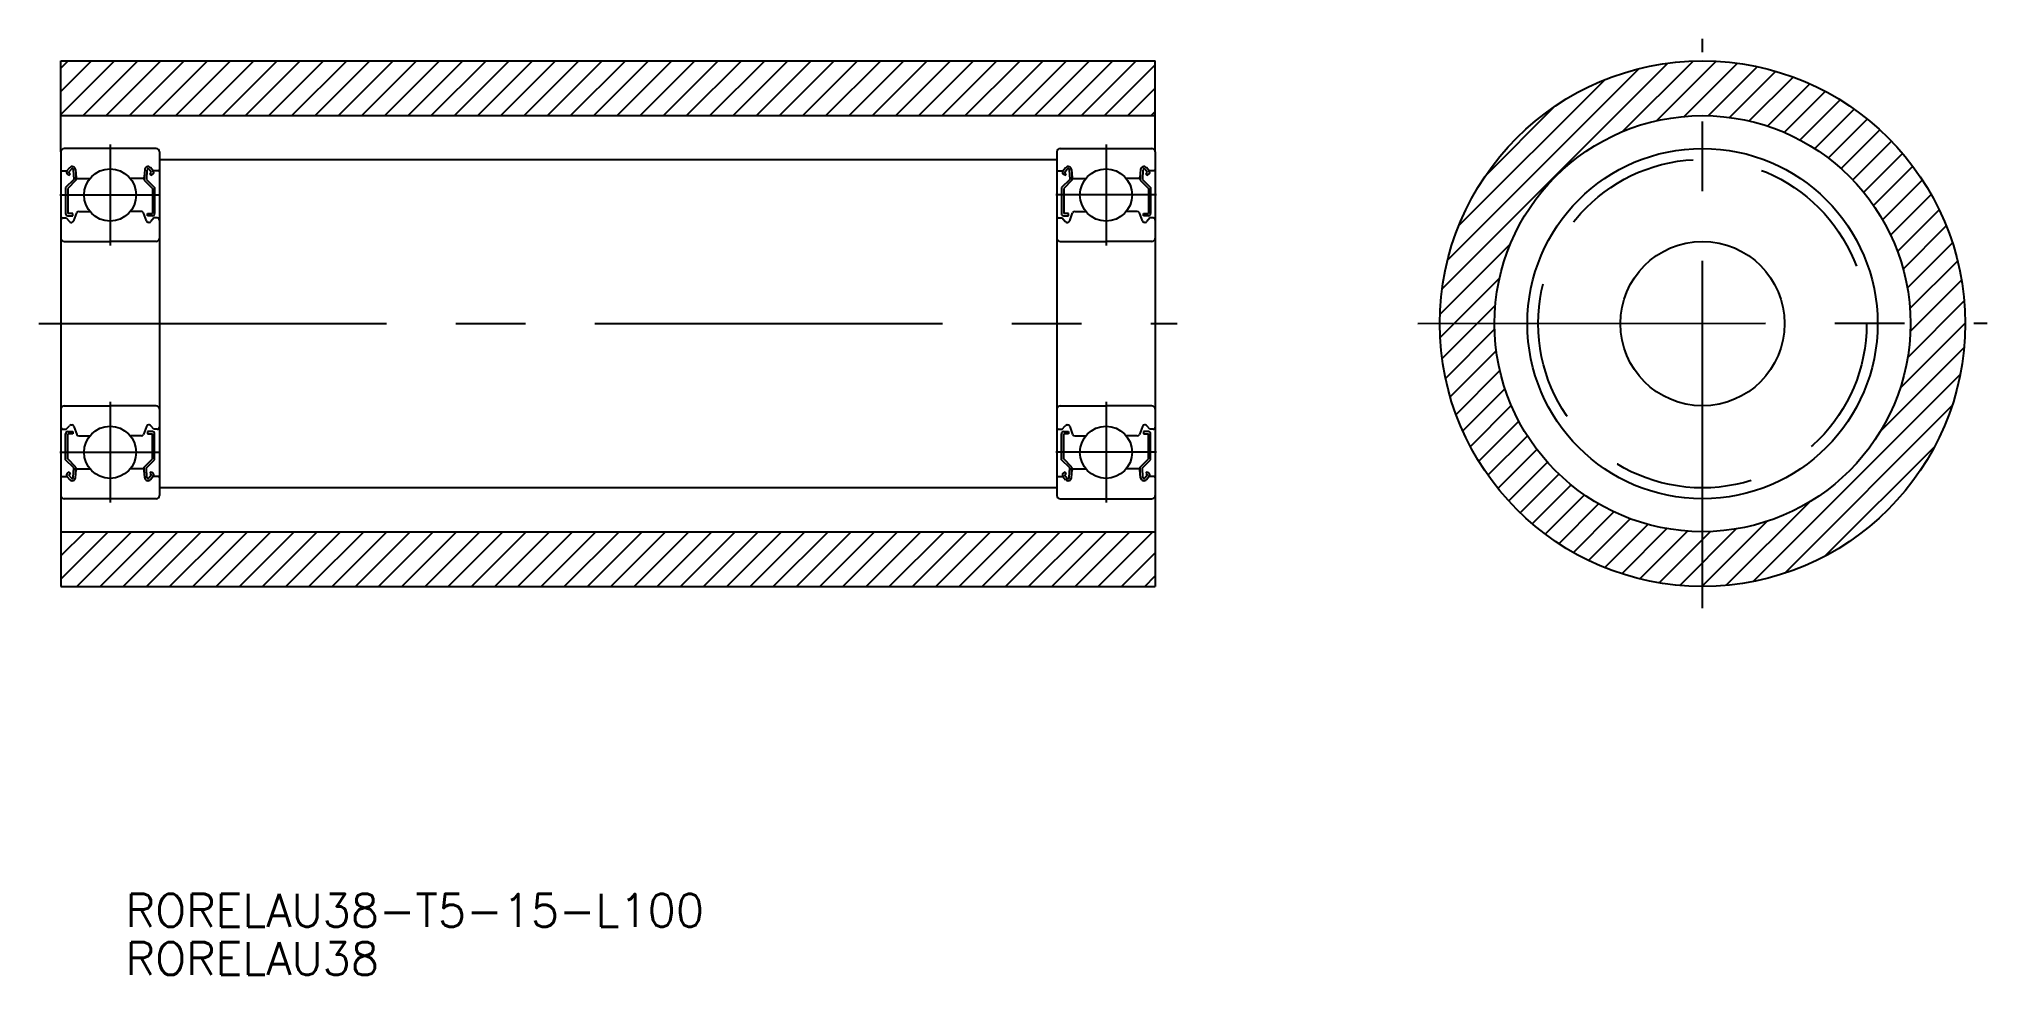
# Model space of a CAD drawing. Extents: x -2 to 176, y -59 to 26.
import ezdxf

# ---------------------------------------------------------------- set-up
doc = ezdxf.new("R2010")
doc.units = 0
doc.linetypes.add('CENTER', pattern=[50.8, 31.75, -6.35, 6.35, -6.35])
doc.linetypes.add('DASHED', pattern=[19.05, 12.7, -6.35])
doc.layers.get('0').update_dxf_attribs({"linetype": 'CONTINUOUS'})
doc.layers.add('CENTER', color=1, linetype='CENTER')
doc.styles.get("Standard").update_dxf_attribs({"font": 'txt.shx', "height": 3, "bigfont": 'bigfont.shx'})

# ---------------------------------------------------------------- blocks, each defined once
blk = doc.blocks.new('*U38')
at = {"color": 7, "linetype": 'CONTINUOUS'}
blk.add_text('RORELAU38-T5-15-L100', height=3, dxfattribs=at).set_placement((5.92, -55.09))
blk = doc.blocks.new('*U39')
at = {"color": 7, "linetype": 'CONTINUOUS'}
blk.add_text('RORELAU38', height=3, dxfattribs=at).set_placement((5.92, -59.49))

msp = doc.modelspace()

# ---------------------------------------------------------------- linework, layer by layer
at = {"color": 7, "linetype": 'CONTINUOUS'}
for p, q in [((0, 15.7), (0, 24)), ((0, 24), (100, 24)), ((100, 15.7), (100, 24)), ((0, 19), (100, 19)), ((0, 15.7), (0, -15.7)), ((4.5, 16), (0.3, 16)), ((0.56, 13.95), (0.81, 14.25)), ((8.7, 16), (4.5, 16)), ((8.44, 13.95), (8.19, 14.25)), ((9, 15.7), (9, -15.7)), ((9, 15), (91, 15)), ((91, 15.7), (91, -15.7)), ((91.3, 16), (95.5, 16)), ((91.56, 13.95), (91.81, 14.25)), ((95.5, 16), (99.7, 16)), ((99.44, 13.95), (99.19, 14.25)), ((100, 15.7), (100, -15.7)), ((0.1, 13.95), (0.56, 13.95)), ((1.18, 13.18), (0.43, 12.43)), ((0.74, 13.54), (0.58, 13.67)), ((1.38, 13.1), (0.63, 12.35)), ((0.71, 13.82), (0.96, 14.12)), ((0.87, 13.69), (0.71, 13.82)), ((0.74, 13.54), (0.87, 13.69)), ((1.14, 14.06), (1.18, 13.18)), ((1.34, 14.08), (1.4, 13.34)), ((1.38, 13.57), (1.38, 13.1)), ((1.5, 13.25), (2.65, 13.25)), ((7.5, 13.25), (6.35, 13.25)), ((7.66, 14.08), (7.6, 13.34)), ((7.62, 13.57), (7.62, 13.1)), ((7.62, 13.1), (8.37, 12.35)), ((7.86, 14.06), (7.82, 13.18)), ((7.82, 13.18), (8.57, 12.43)), ((8.29, 13.82), (8.04, 14.12)), ((8.13, 13.69), (8.29, 13.82)), ((8.26, 13.54), (8.13, 13.69)), ((8.26, 13.54), (8.42, 13.67)), ((8.9, 13.95), (8.44, 13.95)), ((91.1, 13.95), (91.56, 13.95)), ((92.18, 13.18), (91.43, 12.43)), ((91.74, 13.54), (91.58, 13.67)), ((92.38, 13.1), (91.63, 12.35)), ((91.71, 13.82), (91.96, 14.12)), ((91.87, 13.69), (91.71, 13.82)), ((91.74, 13.54), (91.87, 13.69)), ((92.14, 14.06), (92.18, 13.18)), ((92.34, 14.08), (92.4, 13.34)), ((92.38, 13.57), (92.38, 13.1)), ((92.5, 13.25), (93.65, 13.25)), ((98.5, 13.25), (97.35, 13.25)), ((98.66, 14.08), (98.6, 13.34)), ((98.62, 13.57), (98.62, 13.1)), ((98.62, 13.1), (99.37, 12.35)), ((98.86, 14.06), (98.82, 13.18)), ((98.82, 13.18), (99.57, 12.43)), ((99.29, 13.82), (99.04, 14.12)), ((99.13, 13.69), (99.29, 13.82)), ((99.26, 13.54), (99.13, 13.69)), ((99.26, 13.54), (99.42, 13.67)), ((99.9, 13.95), (99.44, 13.95)), ((0.43, 12.43), (0.43, 10.05)), ((0.63, 12.35), (0.63, 10.05)), ((8.37, 12.35), (8.37, 10.05)), ((8.57, 12.43), (8.57, 10.05)), ((91.43, 12.43), (91.43, 10.05)), ((91.63, 12.35), (91.63, 10.05)), ((99.37, 12.35), (99.37, 10.05)), ((99.57, 12.43), (99.57, 10.05)), ((0.2, 9.65), (0.5, 9.65)), ((0.5, 9.65), (0.78, 9.32)), ((1.08, 10.05), (0.63, 10.05)), ((0.63, 9.85), (1.08, 9.85)), ((0.93, 9.25), (0.99, 9.25)), ((1.08, 9.85), (1.08, 10.05)), ((1.18, 9.38), (1.45, 10.12)), ((1.64, 10.25), (2.65, 10.25)), ((7.36, 10.25), (6.35, 10.25)), ((7.82, 9.38), (7.55, 10.12)), ((7.92, 10.05), (8.37, 10.05)), ((7.92, 9.85), (7.92, 10.05)), ((8.37, 9.85), (7.92, 9.85)), ((8.07, 9.25), (8.01, 9.25)), ((8.5, 9.65), (8.22, 9.32)), ((8.8, 9.65), (8.5, 9.65)), ((91.2, 9.65), (91.5, 9.65)), ((91.5, 9.65), (91.78, 9.32)), ((92.08, 10.05), (91.63, 10.05)), ((91.63, 9.85), (92.08, 9.85)), ((91.93, 9.25), (91.99, 9.25)), ((92.08, 9.85), (92.08, 10.05)), ((92.18, 9.38), (92.45, 10.12)), ((92.64, 10.25), (93.65, 10.25)), ((98.36, 10.25), (97.35, 10.25)), ((98.82, 9.38), (98.55, 10.12)), ((98.92, 10.05), (99.37, 10.05)), ((98.92, 9.85), (98.92, 10.05)), ((99.37, 9.85), (98.92, 9.85)), ((99.07, 9.25), (99.01, 9.25)), ((99.5, 9.65), (99.22, 9.32)), ((99.8, 9.65), (99.5, 9.65)), ((0.3, 7.5), (4.5, 7.5)), ((8.7, 7.5), (4.5, 7.5)), ((91.3, 7.5), (95.5, 7.5)), ((99.7, 7.5), (95.5, 7.5)), ((0.3, -7.5), (4.5, -7.5)), ((1.57, -7.5), (1.57, -7.5)), ((2.55, -7.5), (2.55, -7.5)), ((8.7, -7.5), (4.5, -7.5)), ((91.3, -7.5), (95.5, -7.5)), ((99.7, -7.5), (95.5, -7.5)), ((97.45, -7.5), (97.45, -7.5)), ((98.43, -7.5), (98.43, -7.5)), ((0.2, -9.65), (0.5, -9.65)), ((0.43, -12.43), (0.43, -10.05)), ((0.5, -9.65), (0.78, -9.32)), ((0.63, -9.85), (1.08, -9.85)), ((0.63, -12.35), (0.63, -10.05)), ((1.08, -10.05), (0.63, -10.05)), ((0.93, -9.25), (0.99, -9.25)), ((1.08, -9.85), (1.08, -10.05)), ((1.18, -9.38), (1.45, -10.12)), ((1.64, -10.25), (2.65, -10.25)), ((7.36, -10.25), (6.35, -10.25)), ((7.82, -9.38), (7.55, -10.12)), ((7.92, -9.85), (7.92, -10.05)), ((8.37, -9.85), (7.92, -9.85)), ((7.92, -10.05), (8.37, -10.05)), ((8.07, -9.25), (8.01, -9.25)), ((8.5, -9.65), (8.22, -9.32)), ((8.37, -12.35), (8.37, -10.05)), ((8.8, -9.65), (8.5, -9.65)), ((8.57, -12.43), (8.57, -10.05)), ((91.2, -9.65), (91.5, -9.65)), ((91.43, -12.43), (91.43, -10.05)), ((91.5, -9.65), (91.78, -9.32)), ((91.63, -9.85), (92.08, -9.85)), ((91.63, -12.35), (91.63, -10.05)), ((92.08, -10.05), (91.63, -10.05)), ((91.93, -9.25), (91.99, -9.25)), ((92.08, -9.85), (92.08, -10.05)), ((92.18, -9.38), (92.45, -10.12)), ((92.64, -10.25), (93.65, -10.25)), ((98.36, -10.25), (97.35, -10.25)), ((98.82, -9.38), (98.55, -10.12)), ((99.37, -9.85), (98.92, -9.85)), ((98.92, -9.85), (98.92, -10.05)), ((98.92, -10.05), (99.37, -10.05)), ((99.07, -9.25), (99.01, -9.25)), ((99.5, -9.65), (99.22, -9.32)), ((99.37, -12.35), (99.37, -10.05)), ((99.8, -9.65), (99.5, -9.65)), ((99.57, -12.43), (99.57, -10.05)), ((1.18, -13.18), (0.43, -12.43)), ((1.38, -13.1), (0.63, -12.35)), ((7.62, -13.1), (8.37, -12.35)), ((7.82, -13.18), (8.57, -12.43)), ((92.18, -13.18), (91.43, -12.43)), ((92.38, -13.1), (91.63, -12.35)), ((98.62, -13.1), (99.37, -12.35)), ((98.82, -13.18), (99.57, -12.43)), ((0.1, -13.95), (0.56, -13.95)), ((0.56, -13.95), (0.81, -14.25)), ((0.74, -13.54), (0.58, -13.67)), ((0.87, -13.69), (0.71, -13.82)), ((0.71, -13.82), (0.96, -14.12)), ((0.74, -13.54), (0.87, -13.69)), ((1.14, -14.06), (1.18, -13.18)), ((1.34, -14.08), (1.4, -13.34)), ((1.38, -13.57), (1.38, -13.1)), ((1.5, -13.25), (2.65, -13.25)), ((7.5, -13.25), (6.35, -13.25)), ((7.66, -14.08), (7.6, -13.34)), ((7.62, -13.57), (7.62, -13.1)), ((7.86, -14.06), (7.82, -13.18)), ((8.29, -13.82), (8.04, -14.12)), ((8.26, -13.54), (8.13, -13.69)), ((8.13, -13.69), (8.29, -13.82)), ((8.44, -13.95), (8.19, -14.25)), ((8.26, -13.54), (8.42, -13.67)), ((8.9, -13.95), (8.44, -13.95)), ((91.1, -13.95), (91.56, -13.95)), ((91.56, -13.95), (91.81, -14.25)), ((91.74, -13.54), (91.58, -13.67)), ((91.87, -13.69), (91.71, -13.82)), ((91.71, -13.82), (91.96, -14.12)), ((91.74, -13.54), (91.87, -13.69)), ((92.14, -14.06), (92.18, -13.18)), ((92.34, -14.08), (92.4, -13.34)), ((92.38, -13.57), (92.38, -13.1)), ((92.5, -13.25), (93.65, -13.25)), ((98.5, -13.25), (97.35, -13.25)), ((98.66, -14.08), (98.6, -13.34)), ((98.62, -13.57), (98.62, -13.1)), ((98.86, -14.06), (98.82, -13.18)), ((99.29, -13.82), (99.04, -14.12)), ((99.26, -13.54), (99.13, -13.69)), ((99.13, -13.69), (99.29, -13.82)), ((99.44, -13.95), (99.19, -14.25)), ((99.26, -13.54), (99.42, -13.67)), ((99.9, -13.95), (99.44, -13.95)), ((0, -15.7), (0, -24)), ((8.7, -16), (0.3, -16)), ((8.7, -16), (4.5, -16)), ((91, -15), (9, -15)), ((91.3, -16), (95.5, -16)), ((91.3, -16), (99.7, -16)), ((100, -15.7), (100, -24)), ((0, -19), (100, -19)), ((0, -24), (100, -24))]:
    msp.add_line(p, q, dxfattribs=at)
at = {"color": 3, "linetype": 'CONTINUOUS'}
for p, q in [((0, 23.33), (0.67, 24)), ((0, 21.21), (2.79, 24)), ((0, 19.09), (4.91, 24)), ((2.03, 19), (7.03, 24)), ((4.15, 19), (9.15, 24)), ((6.27, 19), (11.27, 24)), ((8.39, 19), (13.39, 24)), ((10.51, 19), (15.51, 24)), ((12.64, 19), (17.64, 24)), ((14.76, 19), (19.76, 24)), ((16.88, 19), (21.88, 24)), ((19, 19), (24, 24)), ((21.12, 19), (26.12, 24)), ((23.24, 19), (28.24, 24)), ((25.36, 19), (30.36, 24)), ((27.49, 19), (32.49, 24)), ((29.61, 19), (34.61, 24)), ((31.73, 19), (36.73, 24)), ((33.85, 19), (38.85, 24)), ((35.97, 19), (40.97, 24)), ((38.09, 19), (43.09, 24)), ((40.21, 19), (45.21, 24)), ((42.33, 19), (47.33, 24)), ((44.46, 19), (49.46, 24)), ((46.58, 19), (51.58, 24)), ((48.7, 19), (53.7, 24)), ((50.82, 19), (55.82, 24)), ((52.94, 19), (57.94, 24)), ((55.06, 19), (60.06, 24)), ((57.18, 19), (62.18, 24)), ((59.31, 19), (64.31, 24)), ((61.43, 19), (66.43, 24)), ((63.55, 19), (68.55, 24)), ((65.67, 19), (70.67, 24)), ((67.79, 19), (72.79, 24)), ((69.91, 19), (74.91, 24)), ((72.03, 19), (77.03, 24)), ((74.15, 19), (79.15, 24)), ((76.28, 19), (81.28, 24)), ((78.4, 19), (83.4, 24)), ((80.52, 19), (85.52, 24)), ((82.64, 19), (87.64, 24)), ((84.76, 19), (89.76, 24)), ((86.88, 19), (91.88, 24)), ((89, 19), (94, 24)), ((91.12, 19), (96.12, 24)), ((93.25, 19), (98.25, 24)), ((95.37, 19), (100, 23.63)), ((126.21, 3.17), (146.83, 23.79)), ((126.71, 5.79), (144.21, 23.29)), ((142.7, 17.54), (149.14, 23.98)), ((145.81, 18.53), (151.25, 23.97)), ((148.33, 18.93), (153.19, 23.79)), ((150.51, 18.99), (155, 23.47)), ((97.49, 19), (100, 21.51)), ((127.72, 8.93), (141.07, 22.28)), ((152.48, 18.84), (156.69, 23.05)), ((154.28, 18.51), (158.29, 22.52)), ((155.94, 18.05), (159.8, 21.91)), ((130.12, 13.45), (136.55, 19.88)), ((157.47, 17.47), (161.22, 21.21)), ((158.91, 16.78), (162.57, 20.44)), ((160.25, 16), (163.85, 19.6)), ((99.61, 19), (100, 19.39)), ((161.5, 15.13), (165.06, 18.69)), ((162.66, 14.17), (166.2, 17.71)), ((163.74, 13.12), (167.27, 16.66)), ((164.73, 12), (168.28, 15.55)), ((165.64, 10.79), (169.22, 14.37)), ((166.46, 9.49), (170.1, 13.12)), ((167.19, 8.09), (170.9, 11.8)), ((167.82, 6.6), (171.63, 10.41)), ((168.33, 4.99), (172.28, 8.93)), ((126.02, 0.86), (132.46, 7.3)), ((168.72, 3.26), (172.84, 7.38)), ((168.95, 1.37), (173.31, 5.72)), ((126.03, -1.25), (131.47, 4.19)), ((168.99, -0.72), (173.67, 3.96)), ((168.75, -3.08), (173.91, 2.08)), ((126.21, -3.19), (131.07, 1.67)), ((168.07, -5.88), (174, 0.05)), ((126.53, -5), (131.01, -0.51)), ((126.95, -6.69), (131.16, -2.48)), ((166.29, -9.78), (173.9, -2.17)), ((127.48, -8.29), (131.49, -4.28)), ((154.64, -23.55), (173.55, -4.64)), ((128.09, -9.8), (131.95, -5.94)), ((128.79, -11.22), (132.53, -7.47)), ((157.52, -22.79), (172.79, -7.52)), ((129.56, -12.57), (133.22, -8.91)), ((130.4, -13.85), (134, -10.25)), ((131.31, -15.06), (134.87, -11.5)), ((161.22, -21.22), (171.22, -11.22)), ((132.29, -16.2), (135.83, -12.66)), ((133.34, -17.27), (136.88, -13.74)), ((134.45, -18.28), (138, -14.73)), ((135.63, -19.22), (139.21, -15.64)), ((136.88, -20.1), (140.51, -16.46)), ((138.2, -20.9), (141.91, -17.19)), ((152.17, -23.9), (159.78, -16.29)), ((0, -19.09), (0.09, -19)), ((0, -21.21), (2.21, -19)), ((0, -23.33), (4.33, -19)), ((1.46, -24), (6.46, -19)), ((3.58, -24), (8.58, -19)), ((5.7, -24), (10.7, -19)), ((7.82, -24), (12.82, -19)), ((9.94, -24), (14.94, -19)), ((12.06, -24), (17.06, -19)), ((14.18, -24), (19.18, -19)), ((16.31, -24), (21.31, -19)), ((18.43, -24), (23.43, -19)), ((20.55, -24), (25.55, -19)), ((22.67, -24), (27.67, -19)), ((24.79, -24), (29.79, -19)), ((26.91, -24), (31.91, -19)), ((29.03, -24), (34.03, -19)), ((31.15, -24), (36.15, -19)), ((33.28, -24), (38.28, -19)), ((35.4, -24), (40.4, -19)), ((37.52, -24), (42.52, -19)), ((39.64, -24), (44.64, -19)), ((41.76, -24), (46.76, -19)), ((43.88, -24), (48.88, -19)), ((46, -24), (51, -19)), ((48.12, -24), (53.12, -19)), ((50.25, -24), (55.25, -19)), ((52.37, -24), (57.37, -19)), ((54.49, -24), (59.49, -19)), ((56.61, -24), (61.61, -19)), ((58.73, -24), (63.73, -19)), ((60.85, -24), (65.85, -19)), ((62.97, -24), (67.97, -19)), ((65.1, -24), (70.1, -19)), ((67.22, -24), (72.22, -19)), ((69.34, -24), (74.34, -19)), ((71.46, -24), (76.46, -19)), ((73.58, -24), (78.58, -19)), ((75.7, -24), (80.7, -19)), ((77.82, -24), (82.82, -19)), ((79.94, -24), (84.94, -19)), ((82.07, -24), (87.07, -19)), ((84.19, -24), (89.19, -19)), ((86.31, -24), (91.31, -19)), ((88.43, -24), (93.43, -19)), ((90.55, -24), (95.55, -19)), ((92.67, -24), (97.67, -19)), ((94.79, -24), (99.79, -19)), ((139.59, -21.63), (143.4, -17.82)), ((141.07, -22.28), (145.01, -18.33)), ((142.62, -22.84), (146.74, -18.72)), ((144.28, -23.31), (148.63, -18.95)), ((146.04, -23.67), (150.72, -18.99)), ((147.92, -23.91), (153.08, -18.75)), ((149.95, -24), (155.88, -18.07)), ((96.92, -24), (100, -20.92)), ((99.04, -24), (100, -23.04))]:
    msp.add_line(p, q, dxfattribs=at)
at = {"color": 7, "linetype": 'CONTINUOUS'}
for centre, radius in [((150, 0), 24), ((150, 0), 19), ((150, 0), 16), ((4.5, 11.75), 2.38), ((95.5, 11.75), 2.38), ((150, 0), 7.5), ((4.5, -11.75), 2.38), ((95.5, -11.75), 2.38)]:
    msp.add_circle(centre, radius, dxfattribs=at)
at = {"color": 3, "linetype": 'DASHED'}
msp.add_circle((150, 0), 15, dxfattribs=at)
at = {"color": 7, "linetype": 'CONTINUOUS'}
for centre, radius, start, end in [((0.3, 15.7), 0.3, 90, 180), ((1.04, 14.05), 0.3, 4.9968, 140.0002), ((7.96, 14.05), 0.3, 39.9998, 175.0032), ((8.7, 15.7), 0.3, 0, 90), ((91.3, 15.7), 0.3, 90, 180), ((92.04, 14.05), 0.3, 4.9968, 140.0002), ((98.96, 14.05), 0.3, 39.9998, 175.0032), ((99.7, 15.7), 0.3, 0, 90), ((0.1, 14.05), 0.1, 180, 270), ((0.71, 13.82), 0.2, 140.0002, 230.0848), ((1.04, 14.06), 0.1, 2.8198, 140.0033), ((1.5, 13.35), 0.1, 184.9968, 269.9995), ((7.5, 13.35), 0.1, 270.0005, 355.0032), ((7.96, 14.06), 0.1, 39.9967, 177.1802), ((8.29, 13.82), 0.2, 309.9152, 39.9998), ((8.9, 14.05), 0.1, 270, 0), ((91.1, 14.05), 0.1, 180, 270), ((91.71, 13.82), 0.2, 140.0002, 230.0848), ((92.04, 14.06), 0.1, 2.8198, 140.0033), ((92.5, 13.35), 0.1, 184.9968, 269.9995), ((98.5, 13.35), 0.1, 270.0005, 355.0032), ((98.96, 14.06), 0.1, 39.9967, 177.1802), ((99.29, 13.82), 0.2, 309.9152, 39.9998), ((99.9, 14.05), 0.1, 270, 0), ((0.2, 9.45), 0.2, 90, 180), ((0.63, 10.05), 0.2, 180, 270), ((0.93, 9.45), 0.2, 219.9962, 270), ((0.99, 9.45), 0.2, 270, 339.9919), ((1.64, 10.05), 0.2, 90, 159.9919), ((7.36, 10.05), 0.2, 20.0081, 90), ((8.01, 9.45), 0.2, 200.0081, 270), ((8.07, 9.45), 0.2, 270, 320.0038), ((8.37, 10.05), 0.2, 270, 0), ((8.8, 9.45), 0.2, 0, 90), ((91.2, 9.45), 0.2, 90, 180), ((91.63, 10.05), 0.2, 180, 270), ((91.93, 9.45), 0.2, 219.9962, 270), ((91.99, 9.45), 0.2, 270, 339.9919), ((92.64, 10.05), 0.2, 90, 159.9919), ((98.36, 10.05), 0.2, 20.0081, 90), ((99.01, 9.45), 0.2, 200.0081, 270), ((99.07, 9.45), 0.2, 270, 320.0038), ((99.37, 10.05), 0.2, 270, 0), ((99.8, 9.45), 0.2, 0, 90), ((0.3, 7.8), 0.3, 180, 270), ((8.7, 7.8), 0.3, 270, 0), ((91.3, 7.8), 0.3, 180, 270), ((99.7, 7.8), 0.3, 270, 0), ((0.3, -7.8), 0.3, 90, 180), ((8.7, -7.8), 0.3, 0, 90), ((91.3, -7.8), 0.3, 90, 180), ((99.7, -7.8), 0.3, 0, 90), ((0.2, -9.45), 0.2, 180, 270), ((0.63, -10.05), 0.2, 90, 180), ((0.93, -9.45), 0.2, 90, 140.0038), ((0.99, -9.45), 0.2, 20.0081, 90), ((1.64, -10.05), 0.2, 200.0081, 270), ((7.36, -10.05), 0.2, 270, 339.9919), ((8.01, -9.45), 0.2, 90, 159.9919), ((8.07, -9.45), 0.2, 39.9962, 90), ((8.37, -10.05), 0.2, 0, 90), ((8.8, -9.45), 0.2, 270, 0), ((91.2, -9.45), 0.2, 180, 270), ((91.63, -10.05), 0.2, 90, 180), ((91.93, -9.45), 0.2, 90, 140.0038), ((91.99, -9.45), 0.2, 20.0081, 90), ((92.64, -10.05), 0.2, 200.0081, 270), ((98.36, -10.05), 0.2, 270, 339.9919), ((99.01, -9.45), 0.2, 90, 159.9919), ((99.07, -9.45), 0.2, 39.9962, 90), ((99.37, -10.05), 0.2, 0, 90), ((99.8, -9.45), 0.2, 270, 0), ((0.1, -14.05), 0.1, 90, 180), ((0.71, -13.82), 0.2, 129.9152, 219.9998), ((1.04, -14.05), 0.3, 219.9998, 355.0032), ((1.04, -14.06), 0.1, 219.9967, 357.1802), ((1.5, -13.35), 0.1, 90.0005, 175.0032), ((7.5, -13.35), 0.1, 4.9968, 89.9995), ((7.96, -14.05), 0.3, 184.9968, 320.0002), ((7.96, -14.06), 0.1, 182.8198, 320.0033), ((8.29, -13.82), 0.2, 320.0002, 50.0848), ((8.9, -14.05), 0.1, 0, 90), ((91.1, -14.05), 0.1, 90, 180), ((91.71, -13.82), 0.2, 129.9152, 219.9998), ((92.04, -14.05), 0.3, 219.9998, 355.0032), ((92.04, -14.06), 0.1, 219.9967, 357.1802), ((92.5, -13.35), 0.1, 90.0005, 175.0032), ((98.5, -13.35), 0.1, 4.9968, 89.9995), ((98.96, -14.05), 0.3, 184.9968, 320.0002), ((98.96, -14.06), 0.1, 182.8198, 320.0033), ((99.29, -13.82), 0.2, 320.0002, 50.0848), ((99.9, -14.05), 0.1, 0, 90), ((0.3, -15.7), 0.3, 180, 270), ((8.7, -15.7), 0.3, 270, 0), ((91.3, -15.7), 0.3, 180, 270), ((99.7, -15.7), 0.3, 270, 0)]:
    msp.add_arc(centre, radius, start, end, dxfattribs=at)
at = {"layer": 'CENTER', "color": 1, "linetype": 'CENTER'}
for p, q in [((150, -26), (150, 26)), ((4.5, 16.35), (4.5, 7.15)), ((95.5, 16.35), (95.5, 7.15)), ((-0.1, 11.75), (9.1, 11.75)), ((100.1, 11.75), (90.9, 11.75)), ((-2, 0), (102, 0)), ((124, 0), (176, 0.05)), ((4.5, -7.15), (4.5, -16.35)), ((95.5, -7.15), (95.5, -16.35)), ((-0.1, -11.75), (9.1, -11.75)), ((100.1, -11.75), (90.9, -11.75))]:
    msp.add_line(p, q, dxfattribs=at)

# ---------------------------------------------------------------- block references
at = {"color": 7, "linetype": 'CONTINUOUS'}
for name in ['*U38', '*U39']:
    msp.add_blockref(name, (0, 0), dxfattribs=at)

doc.saveas('drawing.dxf')
